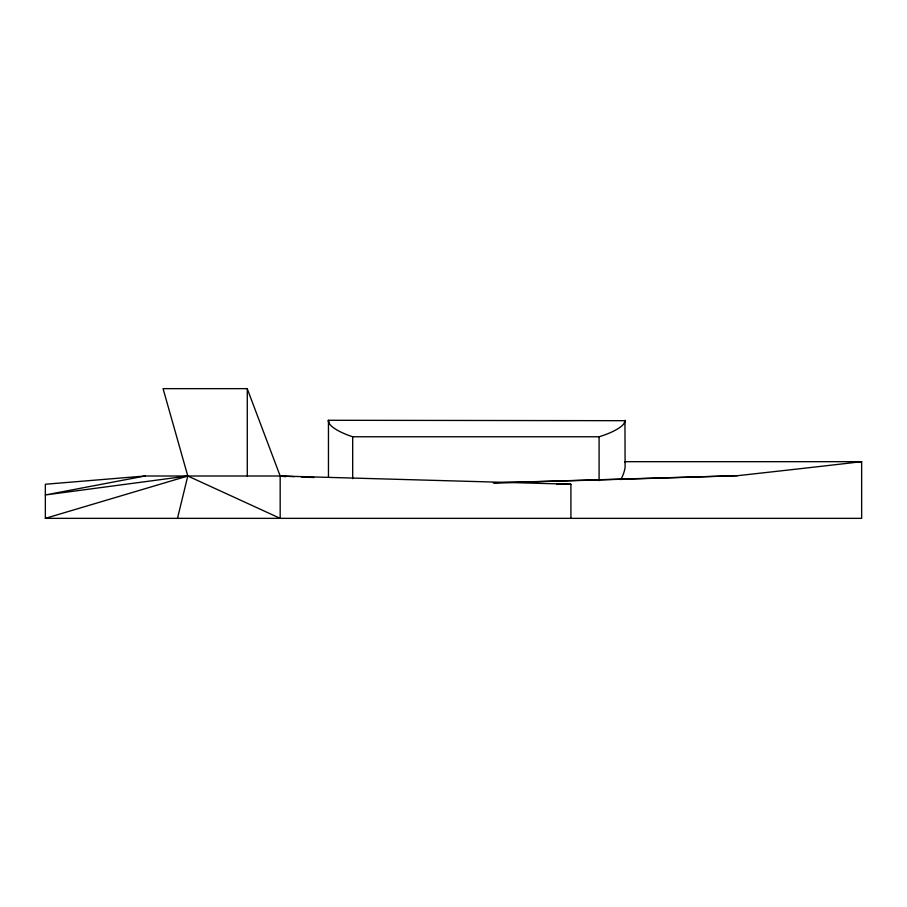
<?xml version="1.0" encoding="UTF-8"?>
<svg xmlns="http://www.w3.org/2000/svg" width="907" height="907" viewBox="0 0 907 907"><rect width="100%" height="100%" fill="white"/><g stroke="black" fill="none" stroke-linecap="round" stroke-linejoin="round"><path stroke-width="1.36" d="M624.946 420.689L328.368 420.281L328.935 422.923A38.865 11.428 12.9 0 0 352.687 436.766L599.096 436.766A38.003 10.691 -13.1 0 0 624.401 422.9L624.946 420.689L625.104 467.15A50.758 24.478 -37.6 0 1 620.819 479.656M177.489 518.351L187.794 476.005L163.067 388.65L247.282 388.65L247.282 476.005M570.911 518.351L570.911 484.247L280.172 476.005L145.063 476.005L45.35 484.247L45.35 518.351L187.794 476.005L280.172 518.351L280.172 476.005L247.214 388.65M145.063 476.005L45.35 494.961L187.794 476.005M493.329 482.864L737.595 475.676A597.52 10.204 -5.9 0 0 861.65 461.674L861.65 518.351L45.35 518.351M556.796 484.247L570.911 484.247M294.287 476.64L280.172 476.005L285.773 476.708M301.351 476.957L314.049 477.524M625.274 462.411L624.946 461.674L861.65 461.674A653.788 16.507 -5.8 0 1 857.614 462.151M599.096 436.766L599.096 480.676M352.687 436.766L352.687 478.658M328.459 420.689L328.459 477.184M625.036 420.281A38.049 10.873 -13.1 0 1 624.424 422.809M737.595 475.676A594.47 5.091 -1.6 0 1 494.145 482.898M328.912 422.832A38.91 11.598 12.8 0 1 328.368 420.281"/></g></svg>
